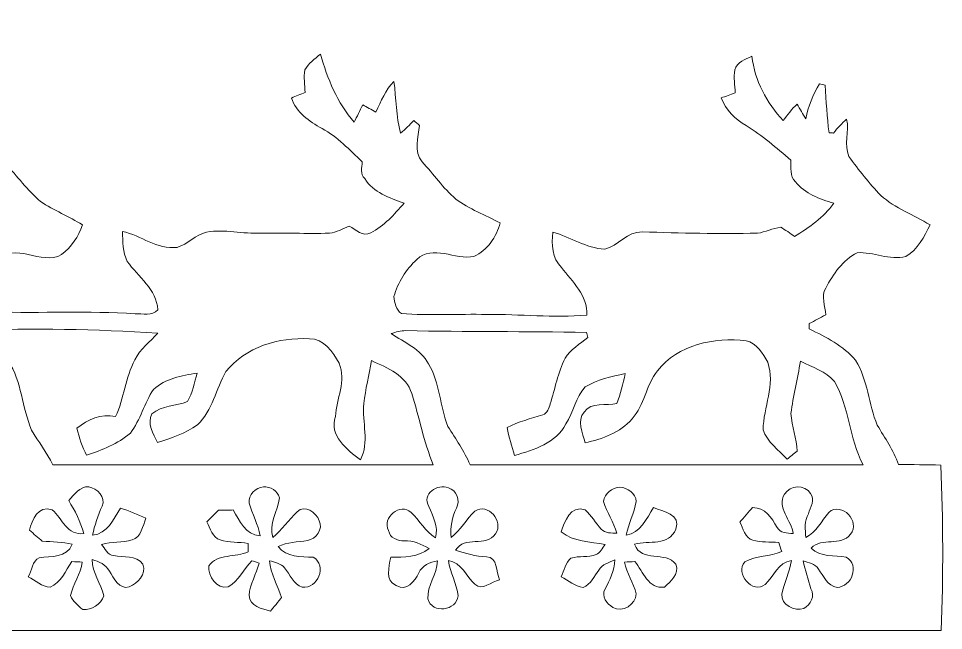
# Model space of a CAD drawing. Header units: centimetres. Extents: x -15.4 to 15.4, y -10.5 to 10.6.
# Drawn here: x 0.22 to 15.4, y 0.57 to 10.61 of the extents above; entities that cross this region are included whole.
import ezdxf

# ---------------------------------------------------------------- set-up
doc = ezdxf.new("R2010")
doc.units = ezdxf.units.CM
doc.header["$MEASUREMENT"] = 0
doc.layers.add('Layer 1', color=7, linetype='Continuous')

msp = doc.modelspace()

# ---------------------------------------------------------------- linework, layer by layer
at = {"layer": 'Layer 1', "color": 250, "lineweight": 9}
for points, knots in [([(-10.85453, 10.4719), (-10.53915, 10.61196), (-10.16837, 10.52306), (-9.90096, 10.32302), (-9.90096, 10.32302), (-9.58522, 10.07079), (-9.66813, 9.55467), (-9.30865, 9.33348), (-9.30865, 9.33348), (-9.14497, 9.2534), (-9.06029, 9.07313), (-8.88884, 9.00681), (-8.88884, 9.00681), (-8.74103, 8.93908), (-8.58933, 8.88016), (-8.438, 8.82019), (-8.438, 8.82019), (-8.01642, 8.63816), (-7.5437, 8.67167), (-7.10872, 8.54114), (-7.10872, 8.54114), (-6.95174, 8.49317), (-6.78417, 8.49281), (-6.62965, 8.43566), (-6.62965, 8.43566), (-6.26806, 8.29879), (-5.8733, 8.28326), (-5.51064, 8.14921), (-5.51064, 8.14921), (-4.85306, 7.91955), (-4.34401, 7.40696), (-3.70724, 7.13638), (-3.70724, 7.13638), (-3.04861, 7.01785), (-2.37727, 7.12086), (-1.71299, 7.08629), (-1.71299, 7.08629), (-1.53977, 7.04607), (-1.38773, 7.13356), (-1.22827, 7.17625), (-1.22827, 7.17625), (-1.10127, 7.17731), (-0.99438, 7.07888), (-0.87514, 7.04889), (-0.87514, 7.04889), (-0.67194, 7.20623), (-0.47897, 7.37627), (-0.298, 7.55901), (-0.298, 7.55901), (-0.57316, 7.68601), (-0.99579, 7.80419), (-1.02542, 8.16614), (-1.02542, 8.16614), (-1.02507, 8.34147), (-1.1997, 8.43602), (-1.30871, 8.54397), (-1.30871, 8.54397), (-1.52778, 8.74576), (-1.81141, 8.85864), (-2.03649, 9.05091), (-2.03649, 9.05091), (-2.15572, 9.14651), (-2.10104, 9.31972), (-1.99168, 9.40016), (-1.99168, 9.40016), (-1.9624, 9.54586), (-1.97475, 9.70637), (-1.89537, 9.83796), (-1.89537, 9.83796), (-1.82552, 9.89687), (-1.74827, 9.94661), (-1.66924, 9.99247), (-1.66924, 9.99247), (-1.58846, 9.60054), (-1.38526, 9.25693), (-1.18029, 8.91932), (-1.18029, 8.91932), (-1.11327, 9.00399), (-1.04694, 9.08936), (-0.97992, 9.17438), (-0.97992, 9.17438), (-0.90654, 9.14969), (-0.83316, 9.12499), (-0.75872, 9.10241), (-0.75872, 9.10241), (-0.69487, 9.24741), (-0.62714, 9.39028), (-0.55799, 9.5328), (-0.55799, 9.5328), (-0.52025, 9.52857), (-0.4825, 9.52398), (-0.4444, 9.5194), (-0.4444, 9.5194), (-0.42288, 9.25869), (-0.43876, 8.99058), (-0.36644, 8.73658), (-0.36644, 8.73658), (-0.27401, 8.80044), (-0.1837, 8.86746), (-0.08739, 8.92567), (-0.08739, 8.92567), (-0.05952, 8.69848), (-0.17841, 8.41802), (0.00081, 8.23035), (0.00081, 8.23035), (0.19483, 8.02503), (0.36311, 7.79396), (0.5783, 7.60946), (0.5783, 7.60946), (0.79879, 7.46623), (1.04185, 7.36216), (1.26728, 7.22669), (1.26728, 7.22669), (1.20131, 7.0369), (1.08454, 6.86016), (0.92332, 6.73916), (0.92332, 6.73916), (0.58818, 6.54689), (0.14933, 6.97022), (-0.13396, 6.63297), (-0.13396, 6.63297), (-0.26907, 6.4206), (-0.56822, 6.18741), (-0.45604, 5.90378), (-0.45604, 5.90378), (-0.43064, 5.78066), (-0.26025, 5.81594), (-0.1777, 5.799), (-0.1777, 5.799), (0.59136, 5.77431), (1.36182, 5.81805), (2.13053, 5.76902), (2.13053, 5.76902), (2.25012, 5.77254), (2.41169, 5.72774), (2.50447, 5.83499), (2.50447, 5.83499), (2.47942, 6.16378), (2.18309, 6.37932), (2, 6.62662), (2, 6.62662), (1.92909, 6.77867), (1.92733, 6.95329), (1.92309, 7.11874), (1.92309, 7.11874), (2.2293, 7.05066), (2.49071, 6.82135), (2.81915, 6.85592), (2.81915, 6.85592), (2.99518, 6.90743), (3.12395, 7.06265), (3.30386, 7.10781), (3.30386, 7.10781), (3.60161, 7.16178), (3.89794, 7.07359), (4.19639, 7.09052), (4.19639, 7.09052), (4.57104, 7.09969), (4.94604, 7.07712), (5.32069, 7.09052), (5.32069, 7.09052), (5.43676, 7.10146), (5.53942, 7.16214), (5.6449, 7.20694), (5.6449, 7.20694), (5.75179, 7.14979), (5.8675, 7.02561), (5.99768, 7.09511), (5.99768, 7.09511), (6.21534, 7.20764), (6.38361, 7.39779), (6.54413, 7.57982), (6.54413, 7.57982), (6.30883, 7.67225), (6.04071, 7.75868), (5.89854, 7.98481), (5.89854, 7.98481), (5.82411, 8.06419), (5.85092, 8.16614), (5.85762, 8.25963), (5.85762, 8.25963), (5.65195, 8.45824), (5.45193, 8.6685), (5.19828, 8.80679), (5.19828, 8.80679), (4.99049, 8.92461), (4.77283, 9.06996), (4.69487, 9.30773), (4.69487, 9.30773), (4.77001, 9.33842), (4.8455, 9.36841), (4.921, 9.39839), (4.921, 9.39839), (4.91641, 9.52187), (4.89383, 9.6471), (4.91853, 9.76916), (4.91853, 9.76916), (4.97568, 9.87641), (5.08045, 9.94908), (5.17112, 10.02704), (5.17112, 10.02704), (5.28683, 9.62488), (5.45016, 9.23047), (5.72604, 8.9098), (5.72604, 8.9098), (5.77296, 9.00434), (5.81846, 9.09994), (5.86538, 9.19484), (5.86538, 9.19484), (5.93841, 9.15709), (6.01038, 9.11723), (6.08269, 9.07737), (6.08269, 9.07737), (6.1656, 9.25376), (6.24074, 9.43967), (6.37938, 9.58078), (6.37938, 9.58078), (6.41431, 9.2975), (6.41148, 9.00752), (6.48874, 8.73059), (6.48874, 8.73059), (6.56424, 8.79691), (6.6355, 8.86746), (6.7057, 8.93908), (6.7057, 8.93908), (6.73604, 8.91262), (6.76673, 8.88546), (6.79742, 8.85864), (6.79742, 8.85864), (6.7759, 8.66497), (6.70217, 8.43108), (6.84117, 8.26139), (6.84117, 8.26139), (7.02673, 8.0589), (7.18654, 7.831), (7.39291, 7.64897), (7.39291, 7.64897), (7.61657, 7.48669), (7.87692, 7.38544), (8.12104, 7.2595), (8.12104, 7.2595), (8.06284, 7.02879), (7.9122, 6.80795), (7.69242, 6.70846), (7.69242, 6.70846), (7.38797, 6.64567), (7.00803, 6.91096), (6.75474, 6.65907), (6.75474, 6.65907), (6.57905, 6.49539), (6.44182, 6.28125), (6.37868, 6.04947), (6.37868, 6.04947), (6.38891, 5.94858), (6.41713, 5.8364), (6.50003, 5.76972), (6.50003, 5.76972), (6.9664, 5.73974), (7.43419, 5.76478), (7.90126, 5.75737), (7.90126, 5.75737), (8.44878, 5.7602), (8.99664, 5.69952), (9.5438, 5.74714), (9.5438, 5.74714), (9.56602, 6.06464), (9.30426, 6.29536), (9.12787, 6.52749), (9.12787, 6.52749), (8.97618, 6.67707), (8.9596, 6.90743), (8.98711, 7.10746), (8.98711, 7.10746), (9.27498, 7.02526), (9.53251, 6.84675), (9.83766, 6.82559), (9.83766, 6.82559), (10.06132, 6.88415), (10.20737, 7.11592), (10.45502, 7.11239), (10.45502, 7.11239), (11.08438, 7.09123), (11.71479, 7.07676), (12.34521, 7.09052), (12.34521, 7.09052), (12.47609, 7.10357), (12.59497, 7.17519), (12.72691, 7.18683), (12.72691, 7.18683), (12.80558, 7.14344), (12.87755, 7.08805), (12.95304, 7.03725), (12.95304, 7.03725), (13.19505, 7.18154), (13.42823, 7.35122), (13.59757, 7.57982), (13.59757, 7.57982), (13.36826, 7.65356), (13.12308, 7.73575), (12.96962, 7.93401), (12.96962, 7.93401), (12.8712, 8.02538), (12.89836, 8.16932), (12.8906, 8.28926), (12.8906, 8.28926), (12.65777, 8.49105), (12.42317, 8.69213), (12.1607, 8.85476), (12.1607, 8.85476), (11.97726, 8.95919), (11.82698, 9.11159), (11.74866, 9.30844), (11.74866, 9.30844), (11.82521, 9.33595), (11.90247, 9.36276), (11.97973, 9.39028), (11.97973, 9.39028), (11.97338, 9.51622), (11.9508, 9.64393), (11.97338, 9.76916), (11.97338, 9.76916), (12.00336, 9.89863), (12.15118, 9.94344), (12.25419, 9.99353), (12.25419, 9.99353), (12.2997, 9.59383), (12.49514, 9.22694), (12.76889, 8.93731), (12.76889, 8.93731), (12.83804, 9.03221), (12.90965, 9.12605), (12.99573, 9.20719), (12.99573, 9.20719), (13.04476, 9.12676), (13.09168, 9.04526), (13.1386, 8.96377), (13.1386, 8.96377), (13.17529, 9.16979), (13.25643, 9.36135), (13.36262, 9.54056), (13.36262, 9.54056), (13.38625, 9.53457), (13.43353, 9.52187), (13.45716, 9.51587), (13.45716, 9.51587), (13.47409, 9.25587), (13.48468, 8.99517), (13.52066, 8.73694), (13.52066, 8.73694), (13.53936, 8.73588), (13.57675, 8.73376), (13.59545, 8.7327), (13.59545, 8.7327), (13.6593, 8.81561), (13.73056, 8.89251), (13.80923, 8.96236), (13.80923, 8.96236), (13.85509, 8.75916), (13.76161, 8.54326), (13.84522, 8.34817), (13.84522, 8.34817), (14.00679, 8.12557), (14.18106, 7.91108), (14.36874, 7.71), (14.36874, 7.71), (14.60686, 7.49974), (14.90708, 7.3858), (15.17801, 7.22669), (15.17801, 7.22669), (15.08558, 7.03302), (14.97658, 6.81641), (14.78184, 6.70917), (14.78184, 6.70917), (14.51338, 6.63509), (14.2495, 6.78996), (13.97963, 6.76844), (13.97963, 6.76844), (13.73974, 6.64955), (13.59122, 6.41566), (13.46563, 6.18917), (13.46563, 6.18917), (13.38519, 6.05406), (13.45716, 5.89178), (13.46492, 5.74997), (13.46492, 5.74997), (13.37638, 5.70058), (13.28606, 5.65472), (13.19575, 5.60956), (13.19575, 5.60956), (13.19611, 5.58734), (13.19646, 5.54253), (13.19646, 5.52031), (13.19646, 5.52031), (13.4688, 5.38202), (13.75702, 5.24514), (13.95564, 5.0049), (13.95564, 5.0049), (14.15707, 4.68105), (14.16836, 4.28595), (14.31159, 3.93952), (14.31159, 3.93952), (14.43577, 3.72961), (14.58041, 3.53065), (14.65802, 3.29641), (14.65802, 3.29641), (14.88979, 3.29252), (15.12192, 3.289), (15.35475, 3.28581), (15.35475, 3.28581), (15.3925, 2.38306), (15.39885, 1.47677), (15.35828, 0.57401), (15.35828, 0.57401), (5.11996, 0.57154), (-5.118, 0.57189), (-15.35633, 0.57366), (-15.35633, 0.57366), (-15.40219, 1.47324), (-15.38349, 2.37459), (-15.37467, 3.27488), (-15.37467, 3.27488), (-15.00214, 3.28652), (-14.6296, 3.29252), (-14.25742, 3.3158), (-14.25742, 3.3158), (-14.51072, 3.5063), (-14.87761, 3.66329), (-14.92629, 4.01854), (-14.92629, 4.01854), (-14.93864, 4.2369), (-15.02472, 4.43552), (-15.13831, 4.61861), (-15.13831, 4.61861), (-15.01025, 4.61191), (-14.86914, 4.52406), (-14.74214, 4.58792), (-14.74214, 4.58792), (-14.57034, 4.65954), (-14.35726, 4.74561), (-14.18828, 4.62355), (-14.18828, 4.62355), (-13.99707, 4.54276), (-13.911, 4.30993), (-13.99284, 4.12261), (-13.99284, 4.12261), (-14.07116, 3.99208), (-14.20592, 3.84144), (-14.38054, 3.90247), (-14.38054, 3.90247), (-14.48814, 3.93457), (-14.6349, 4.05594), (-14.53682, 4.17165), (-14.53682, 4.17165), (-14.44651, 4.29934), (-14.29623, 4.15647), (-14.18934, 4.12895), (-14.18934, 4.12895), (-14.17029, 4.25137), (-14.16217, 4.42493), (-14.3114, 4.46763), (-14.3114, 4.46763), (-14.57422, 4.58475), (-14.8261, 4.28595), (-14.74285, 4.03511), (-14.74285, 4.03511), (-14.61232, 3.58744), (-14.01648, 3.49642), (-13.65629, 3.71691), (-13.65629, 3.71691), (-13.24672, 3.91587), (-12.97437, 4.30428), (-12.7934, 4.70857), (-12.7934, 4.70857), (-13.02517, 4.73856), (-13.33491, 4.64083), (-13.49683, 4.85321), (-13.49683, 4.85321), (-13.74801, 5.67377), (-13.66405, 6.56594), (-13.98014, 7.37098), (-13.98014, 7.37098), (-14.03412, 7.51844), (-14.14771, 7.68601), (-14.32128, 7.68636), (-14.32128, 7.68636), (-14.49908, 7.65602), (-14.66347, 7.5763), (-14.8381, 7.53326), (-14.8381, 7.53326), (-15.05893, 7.79855), (-14.83915, 8.1418), (-14.58163, 8.27339), (-14.58163, 8.27339), (-14.25672, 8.38381), (-13.90253, 8.31713), (-13.59173, 8.19225), (-13.59173, 8.19225), (-13.19944, 8.77927), (-12.56938, 9.14369), (-11.9245, 9.39416), (-11.9245, 9.39416), (-11.92592, 9.4185), (-11.92874, 9.46719), (-11.9298, 9.49153), (-11.9298, 9.49153), (-11.99224, 9.55362), (-12.05433, 9.61571), (-12.11606, 9.67815), (-12.11606, 9.67815), (-12.24236, 9.64252), (-12.35842, 9.57196), (-12.4886, 9.54938), (-12.4886, 9.54938), (-12.61207, 9.54656), (-12.7246, 9.64111), (-12.75777, 9.75752), (-12.75777, 9.75752), (-12.78422, 9.90251), (-12.67768, 10.00447), (-12.6036, 10.10995), (-12.6036, 10.10995), (-12.25753, 10.00976), (-11.89981, 9.96178), (-11.55127, 9.87076), (-11.55127, 9.87076), (-11.28774, 10.03198), (-11.13005, 10.32479), (-10.85453, 10.4719), (-10.85453, 10.4719), (-10.85453, 10.4719), (-10.85453, 10.4719), (-10.85453, 10.4719)], [0, 0, 0, 0, 0.00746269, 0.00746269, 0.00746269, 0.00746269, 0.01492537, 0.01492537, 0.01492537, 0.01492537, 0.02238806, 0.02238806, 0.02238806, 0.02238806, 0.02985075, 0.02985075, 0.02985075, 0.02985075, 0.03731343, 0.03731343, 0.03731343, 0.03731343, 0.04477612, 0.04477612, 0.04477612, 0.04477612, 0.05223881, 0.05223881, 0.05223881, 0.05223881, 0.05970149, 0.05970149, 0.05970149, 0.05970149, 0.06716418, 0.06716418, 0.06716418, 0.06716418, 0.07462687, 0.07462687, 0.07462687, 0.07462687, 0.08208955, 0.08208955, 0.08208955, 0.08208955, 0.08955224, 0.08955224, 0.08955224, 0.08955224, 0.09701493, 0.09701493, 0.09701493, 0.09701493, 0.10447761, 0.10447761, 0.10447761, 0.10447761, 0.1119403, 0.1119403, 0.1119403, 0.1119403, 0.11940299, 0.11940299, 0.11940299, 0.11940299, 0.12686567, 0.12686567, 0.12686567, 0.12686567, 0.13432836, 0.13432836, 0.13432836, 0.13432836, 0.14179104, 0.14179104, 0.14179104, 0.14179104, 0.14925373, 0.14925373, 0.14925373, 0.14925373, 0.15671642, 0.15671642, 0.15671642, 0.15671642, 0.1641791, 0.1641791, 0.1641791, 0.1641791, 0.17164179, 0.17164179, 0.17164179, 0.17164179, 0.17910448, 0.17910448, 0.17910448, 0.17910448, 0.18656716, 0.18656716, 0.18656716, 0.18656716, 0.19402985, 0.19402985, 0.19402985, 0.19402985, 0.20149254, 0.20149254, 0.20149254, 0.20149254, 0.20895522, 0.20895522, 0.20895522, 0.20895522, 0.21641791, 0.21641791, 0.21641791, 0.21641791, 0.2238806, 0.2238806, 0.2238806, 0.2238806, 0.23134328, 0.23134328, 0.23134328, 0.23134328, 0.23880597, 0.23880597, 0.23880597, 0.23880597, 0.24626866, 0.24626866, 0.24626866, 0.24626866, 0.25373134, 0.25373134, 0.25373134, 0.25373134, 0.26119403, 0.26119403, 0.26119403, 0.26119403, 0.26865672, 0.26865672, 0.26865672, 0.26865672, 0.2761194, 0.2761194, 0.2761194, 0.2761194, 0.28358209, 0.28358209, 0.28358209, 0.28358209, 0.29104478, 0.29104478, 0.29104478, 0.29104478, 0.29850746, 0.29850746, 0.29850746, 0.29850746, 0.30597015, 0.30597015, 0.30597015, 0.30597015, 0.31343284, 0.31343284, 0.31343284, 0.31343284, 0.32089552, 0.32089552, 0.32089552, 0.32089552, 0.32835821, 0.32835821, 0.32835821, 0.32835821, 0.3358209, 0.3358209, 0.3358209, 0.3358209, 0.34328358, 0.34328358, 0.34328358, 0.34328358, 0.35074627, 0.35074627, 0.35074627, 0.35074627, 0.35820896, 0.35820896, 0.35820896, 0.35820896, 0.36567164, 0.36567164, 0.36567164, 0.36567164, 0.37313433, 0.37313433, 0.37313433, 0.37313433, 0.38059701, 0.38059701, 0.38059701, 0.38059701, 0.3880597, 0.3880597, 0.3880597, 0.3880597, 0.39552239, 0.39552239, 0.39552239, 0.39552239, 0.40298507, 0.40298507, 0.40298507, 0.40298507, 0.41044776, 0.41044776, 0.41044776, 0.41044776, 0.41791045, 0.41791045, 0.41791045, 0.41791045, 0.42537313, 0.42537313, 0.42537313, 0.42537313, 0.43283582, 0.43283582, 0.43283582, 0.43283582, 0.44029851, 0.44029851, 0.44029851, 0.44029851, 0.44776119, 0.44776119, 0.44776119, 0.44776119, 0.45522388, 0.45522388, 0.45522388, 0.45522388, 0.46268657, 0.46268657, 0.46268657, 0.46268657, 0.47014925, 0.47014925, 0.47014925, 0.47014925, 0.47761194, 0.47761194, 0.47761194, 0.47761194, 0.48507463, 0.48507463, 0.48507463, 0.48507463, 0.49253731, 0.49253731, 0.49253731, 0.49253731, 0.5, 0.5, 0.5, 0.5, 0.50746269, 0.50746269, 0.50746269, 0.50746269, 0.51492537, 0.51492537, 0.51492537, 0.51492537, 0.52238806, 0.52238806, 0.52238806, 0.52238806, 0.52985075, 0.52985075, 0.52985075, 0.52985075, 0.53731343, 0.53731343, 0.53731343, 0.53731343, 0.54477612, 0.54477612, 0.54477612, 0.54477612, 0.55223881, 0.55223881, 0.55223881, 0.55223881, 0.55970149, 0.55970149, 0.55970149, 0.55970149, 0.56716418, 0.56716418, 0.56716418, 0.56716418, 0.57462687, 0.57462687, 0.57462687, 0.57462687, 0.58208955, 0.58208955, 0.58208955, 0.58208955, 0.58955224, 0.58955224, 0.58955224, 0.58955224, 0.59701493, 0.59701493, 0.59701493, 0.59701493, 0.60447761, 0.60447761, 0.60447761, 0.60447761, 0.6119403, 0.6119403, 0.6119403, 0.6119403, 0.61940299, 0.61940299, 0.61940299, 0.61940299, 0.62686567, 0.62686567, 0.62686567, 0.62686567, 0.63432836, 0.63432836, 0.63432836, 0.63432836, 0.64179104, 0.64179104, 0.64179104, 0.64179104, 0.64925373, 0.64925373, 0.64925373, 0.64925373, 0.65671642, 0.65671642, 0.65671642, 0.65671642, 0.6641791, 0.6641791, 0.6641791, 0.6641791, 0.67164179, 0.67164179, 0.67164179, 0.67164179, 0.67910448, 0.67910448, 0.67910448, 0.67910448, 0.68656716, 0.68656716, 0.68656716, 0.68656716, 0.69402985, 0.69402985, 0.69402985, 0.69402985, 0.70149254, 0.70149254, 0.70149254, 0.70149254, 0.70895522, 0.70895522, 0.70895522, 0.70895522, 0.71641791, 0.71641791, 0.71641791, 0.71641791, 0.7238806, 0.7238806, 0.7238806, 0.7238806, 0.73134328, 0.73134328, 0.73134328, 0.73134328, 0.73880597, 0.73880597, 0.73880597, 0.73880597, 0.74626866, 0.74626866, 0.74626866, 0.74626866, 0.75373134, 0.75373134, 0.75373134, 0.75373134, 0.76119403, 0.76119403, 0.76119403, 0.76119403, 0.76865672, 0.76865672, 0.76865672, 0.76865672, 0.7761194, 0.7761194, 0.7761194, 0.7761194, 0.78358209, 0.78358209, 0.78358209, 0.78358209, 0.79104478, 0.79104478, 0.79104478, 0.79104478, 0.79850746, 0.79850746, 0.79850746, 0.79850746, 0.80597015, 0.80597015, 0.80597015, 0.80597015, 0.81343284, 0.81343284, 0.81343284, 0.81343284, 0.82089552, 0.82089552, 0.82089552, 0.82089552, 0.82835821, 0.82835821, 0.82835821, 0.82835821, 0.8358209, 0.8358209, 0.8358209, 0.8358209, 0.84328358, 0.84328358, 0.84328358, 0.84328358, 0.85074627, 0.85074627, 0.85074627, 0.85074627, 0.85820896, 0.85820896, 0.85820896, 0.85820896, 0.86567164, 0.86567164, 0.86567164, 0.86567164, 0.87313433, 0.87313433, 0.87313433, 0.87313433, 0.88059701, 0.88059701, 0.88059701, 0.88059701, 0.8880597, 0.8880597, 0.8880597, 0.8880597, 0.89552239, 0.89552239, 0.89552239, 0.89552239, 0.90298507, 0.90298507, 0.90298507, 0.90298507, 0.91044776, 0.91044776, 0.91044776, 0.91044776, 0.91791045, 0.91791045, 0.91791045, 0.91791045, 0.92537313, 0.92537313, 0.92537313, 0.92537313, 0.93283582, 0.93283582, 0.93283582, 0.93283582, 0.94029851, 0.94029851, 0.94029851, 0.94029851, 0.94776119, 0.94776119, 0.94776119, 0.94776119, 0.95522388, 0.95522388, 0.95522388, 0.95522388, 0.96268657, 0.96268657, 0.96268657, 0.96268657, 0.97014925, 0.97014925, 0.97014925, 0.97014925, 0.97761194, 0.97761194, 0.97761194, 0.97761194, 0.98507463, 0.98507463, 0.98507463, 0.98507463, 1, 1, 1, 1]), ([(-0.56117, 5.48856), (-0.37032, 5.30829), (-0.10679, 5.21516), (0.04808, 4.99608), (0.04808, 4.99608), (0.2735, 4.65459), (0.27139, 4.22667), (0.43155, 3.85872), (0.43155, 3.85872), (0.54373, 3.66752), (0.68378, 3.49254), (0.77868, 3.29075), (0.77868, 3.29075), (2.86078, 3.28864), (4.94287, 3.28652), (7.02496, 3.29181), (7.02496, 3.29181), (6.86374, 3.66646), (6.79636, 4.07145), (6.67148, 4.4574), (6.67148, 4.4574), (6.58434, 4.75761), (6.27108, 4.88002), (6.01143, 4.99855), (6.01143, 4.99855), (5.97051, 4.76432), (5.91019, 4.53324), (5.88584, 4.29618), (5.88584, 4.29618), (5.85127, 3.98608), (5.98251, 3.66082), (5.82764, 3.36977), (5.82764, 3.36977), (5.60997, 3.54193), (5.31046, 3.76666), (5.41736, 4.08344), (5.41736, 4.08344), (5.4357, 4.37379), (5.60009, 4.67011), (5.47803, 4.95798), (5.47803, 4.95798), (5.37255, 5.13931), (5.23144, 5.36403), (4.99014, 5.35697), (4.99014, 5.35697), (4.48532, 5.38766), (3.94733, 5.22221), (3.61995, 4.81934), (3.61995, 4.81934), (3.45626, 4.53253), (3.40335, 4.18152), (3.15288, 3.94586), (3.15288, 3.94586), (2.95955, 3.80404), (2.72637, 3.72714), (2.49953, 3.65588), (2.49953, 3.65588), (2.42898, 3.79876), (2.32103, 3.96562), (2.40675, 4.12613), (2.40675, 4.12613), (2.56797, 4.26724), (2.79974, 4.24925), (2.98989, 4.32757), (2.98989, 4.32757), (3.07632, 4.46727), (3.09678, 4.63942), (3.14794, 4.79464), (3.14794, 4.79464), (2.89535, 4.75584), (2.62724, 4.70433), (2.43286, 4.52689), (2.43286, 4.52689), (2.27728, 4.30393), (2.22154, 4.02559), (2.05221, 3.81004), (2.05221, 3.81004), (1.84654, 3.63118), (1.58866, 3.53417), (1.33501, 3.44562), (1.33501, 3.44562), (1.2641, 3.58639), (1.21119, 3.73525), (1.17379, 3.88836), (1.17379, 3.88836), (1.353, 4.0397), (1.57173, 4.12932), (1.80985, 4.07992), (1.80985, 4.07992), (1.94743, 4.38013), (1.97213, 4.71986), (2.12594, 5.01231), (2.12594, 5.01231), (2.21272, 5.18976), (2.375, 5.30864), (2.50518, 5.45152), (2.50518, 5.45152), (1.48424, 5.51114), (0.46048, 5.54042), (-0.56117, 5.48856), (-0.56117, 5.48856), (-0.56117, 5.48856), (-0.56117, 5.48856), (-0.56117, 5.48856)], [0, 0, 0, 0, 0.03703704, 0.03703704, 0.03703704, 0.03703704, 0.07407407, 0.07407407, 0.07407407, 0.07407407, 0.11111111, 0.11111111, 0.11111111, 0.11111111, 0.14814815, 0.14814815, 0.14814815, 0.14814815, 0.18518519, 0.18518519, 0.18518519, 0.18518519, 0.22222222, 0.22222222, 0.22222222, 0.22222222, 0.25925926, 0.25925926, 0.25925926, 0.25925926, 0.2962963, 0.2962963, 0.2962963, 0.2962963, 0.33333333, 0.33333333, 0.33333333, 0.33333333, 0.37037037, 0.37037037, 0.37037037, 0.37037037, 0.40740741, 0.40740741, 0.40740741, 0.40740741, 0.44444444, 0.44444444, 0.44444444, 0.44444444, 0.48148148, 0.48148148, 0.48148148, 0.48148148, 0.51851852, 0.51851852, 0.51851852, 0.51851852, 0.55555556, 0.55555556, 0.55555556, 0.55555556, 0.59259259, 0.59259259, 0.59259259, 0.59259259, 0.62962963, 0.62962963, 0.62962963, 0.62962963, 0.66666667, 0.66666667, 0.66666667, 0.66666667, 0.7037037, 0.7037037, 0.7037037, 0.7037037, 0.74074074, 0.74074074, 0.74074074, 0.74074074, 0.77777778, 0.77777778, 0.77777778, 0.77777778, 0.81481481, 0.81481481, 0.81481481, 0.81481481, 0.85185185, 0.85185185, 0.85185185, 0.85185185, 0.88888889, 0.88888889, 0.88888889, 0.88888889, 0.92592593, 0.92592593, 0.92592593, 0.92592593, 1, 1, 1, 1]), ([(6.33246, 5.44305), (6.55083, 5.29771), (6.81683, 5.18834), (6.94665, 4.94669), (6.94665, 4.94669), (7.13574, 4.63237), (7.13186, 4.25207), (7.26415, 3.91764), (7.26415, 3.91764), (7.39291, 3.71338), (7.53367, 3.51582), (7.62857, 3.29146), (7.62857, 3.29146), (9.77839, 3.28722), (11.92858, 3.28722), (14.0784, 3.29146), (14.0784, 3.29146), (13.8498, 3.7222), (13.85439, 4.23514), (13.6085, 4.65741), (13.6085, 4.65741), (13.4688, 4.8271), (13.24232, 4.88884), (13.05358, 4.98903), (13.05358, 4.98903), (12.99855, 4.70327), (12.93293, 4.41894), (12.89554, 4.13036), (12.89554, 4.13036), (12.90471, 3.92152), (12.99361, 3.72396), (12.99467, 3.513), (12.99467, 3.513), (12.94034, 3.46927), (12.88637, 3.42551), (12.83239, 3.38177), (12.83239, 3.38177), (12.69763, 3.53593), (12.50396, 3.66259), (12.43834, 3.86403), (12.43834, 3.86403), (12.44046, 4.23408), (12.64224, 4.60309), (12.51419, 4.9728), (12.51419, 4.9728), (12.43093, 5.11497), (12.33356, 5.28994), (12.15964, 5.32381), (12.15964, 5.32381), (11.64, 5.38414), (11.03781, 5.26737), (10.70267, 4.83063), (10.70267, 4.83063), (10.51464, 4.59391), (10.49101, 4.2676), (10.28639, 4.04217), (10.28639, 4.04217), (10.09166, 3.8164), (9.79815, 3.71303), (9.51558, 3.65129), (9.51558, 3.65129), (9.48171, 3.8111), (9.37164, 4.0143), (9.50288, 4.15506), (9.50288, 4.15506), (9.61894, 4.33004), (9.86553, 4.25385), (10.03804, 4.29405), (10.03804, 4.29405), (10.09448, 4.45457), (10.14423, 4.61755), (10.17386, 4.78548), (10.17386, 4.78548), (9.94738, 4.74208), (9.71419, 4.68775), (9.51699, 4.5664), (9.51699, 4.5664), (9.36423, 4.39424), (9.32472, 4.1533), (9.20196, 3.96103), (9.20196, 3.96103), (9.03897, 3.64706), (8.67667, 3.53241), (8.35917, 3.44456), (8.35917, 3.44456), (8.30908, 3.59449), (8.26709, 3.74761), (8.23534, 3.90213), (8.23534, 3.90213), (8.42161, 3.99701), (8.62411, 4.04817), (8.82272, 4.11096), (8.82272, 4.11096), (8.89786, 4.13671), (8.9215, 4.22068), (8.94549, 4.28806), (8.94549, 4.28806), (9.01992, 4.53994), (9.07249, 4.80099), (9.18714, 5.03877), (9.18714, 5.03877), (9.27851, 5.18305), (9.43303, 5.27019), (9.55932, 5.3799), (9.55932, 5.3799), (9.55438, 5.40001), (9.54486, 5.43988), (9.53992, 5.45998), (9.53992, 5.45998), (8.55143, 5.48044), (7.5626, 5.47127), (6.57411, 5.49067), (6.57411, 5.49067), (6.49086, 5.49244), (6.41078, 5.46669), (6.33246, 5.44305), (6.33246, 5.44305), (6.33246, 5.44305), (6.33246, 5.44305), (6.33246, 5.44305)], [0, 0, 0, 0, 0.03225806, 0.03225806, 0.03225806, 0.03225806, 0.06451613, 0.06451613, 0.06451613, 0.06451613, 0.09677419, 0.09677419, 0.09677419, 0.09677419, 0.12903226, 0.12903226, 0.12903226, 0.12903226, 0.16129032, 0.16129032, 0.16129032, 0.16129032, 0.19354839, 0.19354839, 0.19354839, 0.19354839, 0.22580645, 0.22580645, 0.22580645, 0.22580645, 0.25806452, 0.25806452, 0.25806452, 0.25806452, 0.29032258, 0.29032258, 0.29032258, 0.29032258, 0.32258065, 0.32258065, 0.32258065, 0.32258065, 0.35483871, 0.35483871, 0.35483871, 0.35483871, 0.38709677, 0.38709677, 0.38709677, 0.38709677, 0.41935484, 0.41935484, 0.41935484, 0.41935484, 0.4516129, 0.4516129, 0.4516129, 0.4516129, 0.48387097, 0.48387097, 0.48387097, 0.48387097, 0.51612903, 0.51612903, 0.51612903, 0.51612903, 0.5483871, 0.5483871, 0.5483871, 0.5483871, 0.58064516, 0.58064516, 0.58064516, 0.58064516, 0.61290323, 0.61290323, 0.61290323, 0.61290323, 0.64516129, 0.64516129, 0.64516129, 0.64516129, 0.67741935, 0.67741935, 0.67741935, 0.67741935, 0.70967742, 0.70967742, 0.70967742, 0.70967742, 0.74193548, 0.74193548, 0.74193548, 0.74193548, 0.77419355, 0.77419355, 0.77419355, 0.77419355, 0.80645161, 0.80645161, 0.80645161, 0.80645161, 0.83870968, 0.83870968, 0.83870968, 0.83870968, 0.87096774, 0.87096774, 0.87096774, 0.87096774, 0.90322581, 0.90322581, 0.90322581, 0.90322581, 0.93548387, 0.93548387, 0.93548387, 0.93548387, 1, 1, 1, 1]), ([(1.04009, 2.70549), (1.14204, 2.53475), (1.23588, 2.35801), (1.28668, 2.16433), (1.28668, 2.16433), (1.0221, 2.12129), (0.93285, 2.41022), (0.76951, 2.54921), (0.76951, 2.54921), (0.53385, 2.63495), (0.44037, 2.38376), (0.39662, 2.2169), (0.39662, 2.2169), (0.46647, 2.15657), (0.53632, 2.09554), (0.60653, 2.03451), (0.60653, 2.03451), (0.77127, 2.03204), (0.93743, 2.02287), (1.099, 1.98618), (1.099, 1.98618), (1.01116, 1.76146), (0.74869, 1.79321), (0.55643, 1.76464), (0.55643, 1.76464), (0.43966, 1.71525), (0.43508, 1.5438), (0.37404, 1.45454), (0.37404, 1.45454), (0.49293, 1.40057), (0.59735, 1.2838), (0.73529, 1.28274), (0.73529, 1.28274), (0.91697, 1.35224), (0.98435, 1.55826), (1.09265, 1.70184), (1.09265, 1.70184), (1.14945, 1.69937), (1.20625, 1.6969), (1.26305, 1.69408), (1.26305, 1.69408), (1.23306, 1.4997), (1.11488, 1.33425), (1.07219, 1.14481), (1.07219, 1.14481), (1.10429, 1.04638), (1.19425, 0.98006), (1.27081, 0.91585), (1.27081, 0.91585), (1.41933, 0.90386), (1.57067, 0.99805), (1.61582, 1.13987), (1.61582, 1.13987), (1.57314, 1.34518), (1.42462, 1.51699), (1.42744, 1.73641), (1.42744, 1.73641), (1.53504, 1.69796), (1.65675, 1.6581), (1.70754, 1.54486), (1.70754, 1.54486), (1.78269, 1.43338), (1.867, 1.23723), (2.03422, 1.28733), (2.03422, 1.28733), (2.16898, 1.35047), (2.32208, 1.48806), (2.25647, 1.65704), (2.25647, 1.65704), (2.1457, 1.82143), (1.94144, 1.76464), (1.77528, 1.79991), (1.77528, 1.79991), (1.67791, 1.81508), (1.63487, 1.91562), (1.58125, 1.98477), (1.58125, 1.98477), (1.74459, 2.02992), (1.9178, 2.01193), (2.08078, 2.05709), (2.08078, 2.05709), (2.23283, 2.10083), (2.25788, 2.29274), (2.30621, 2.41376), (2.30621, 2.41376), (2.16898, 2.47443), (2.0314, 2.5351), (1.88781, 2.57885), (1.88781, 2.57885), (1.77986, 2.39223), (1.67509, 2.16045), (1.43132, 2.13399), (1.43132, 2.13399), (1.46483, 2.30015), (1.52093, 2.45855), (1.58831, 2.61342), (1.58831, 2.61342), (1.65639, 2.75806), (1.50329, 2.90093), (1.3717, 2.93092), (1.3717, 2.93092), (1.22459, 2.93339), (1.12723, 2.80568), (1.04009, 2.70549), (1.04009, 2.70549), (1.04009, 2.70549), (1.04009, 2.70549), (1.04009, 2.70549)], [0, 0, 0, 0, 0.03571429, 0.03571429, 0.03571429, 0.03571429, 0.07142857, 0.07142857, 0.07142857, 0.07142857, 0.10714286, 0.10714286, 0.10714286, 0.10714286, 0.14285714, 0.14285714, 0.14285714, 0.14285714, 0.17857143, 0.17857143, 0.17857143, 0.17857143, 0.21428571, 0.21428571, 0.21428571, 0.21428571, 0.25, 0.25, 0.25, 0.25, 0.28571429, 0.28571429, 0.28571429, 0.28571429, 0.32142857, 0.32142857, 0.32142857, 0.32142857, 0.35714286, 0.35714286, 0.35714286, 0.35714286, 0.39285714, 0.39285714, 0.39285714, 0.39285714, 0.42857143, 0.42857143, 0.42857143, 0.42857143, 0.46428571, 0.46428571, 0.46428571, 0.46428571, 0.5, 0.5, 0.5, 0.5, 0.53571429, 0.53571429, 0.53571429, 0.53571429, 0.57142857, 0.57142857, 0.57142857, 0.57142857, 0.60714286, 0.60714286, 0.60714286, 0.60714286, 0.64285714, 0.64285714, 0.64285714, 0.64285714, 0.67857143, 0.67857143, 0.67857143, 0.67857143, 0.71428571, 0.71428571, 0.71428571, 0.71428571, 0.75, 0.75, 0.75, 0.75, 0.78571429, 0.78571429, 0.78571429, 0.78571429, 0.82142857, 0.82142857, 0.82142857, 0.82142857, 0.85714286, 0.85714286, 0.85714286, 0.85714286, 0.89285714, 0.89285714, 0.89285714, 0.89285714, 0.92857143, 0.92857143, 0.92857143, 0.92857143, 1, 1, 1, 1]), ([(4.00272, 2.6614), (4.05281, 2.47901), (4.14983, 2.3125), (4.18299, 2.12412), (4.18299, 2.12412), (3.93393, 2.14034), (3.84855, 2.37141), (3.73884, 2.54852), (3.73884, 2.54852), (3.67887, 2.5471), (3.55892, 2.54498), (3.49895, 2.54392), (3.49895, 2.54392), (3.45097, 2.49594), (3.35466, 2.40069), (3.30633, 2.35272), (3.30633, 2.35272), (3.36348, 2.25217), (3.39735, 2.09625), (3.52647, 2.05744), (3.52647, 2.05744), (3.67534, 2.01476), (3.83268, 2.02287), (3.98543, 2.001), (3.98543, 2.001), (3.98614, 1.96607), (3.9879, 1.89693), (3.98861, 1.86236), (3.98861, 1.86236), (3.778, 1.7664), (3.4859, 1.83731), (3.33985, 1.63093), (3.33985, 1.63093), (3.32221, 1.46724), (3.47249, 1.23864), (3.65558, 1.2898), (3.65558, 1.2898), (3.83127, 1.38046), (3.9117, 1.57978), (4.04576, 1.71595), (4.04576, 1.71595), (4.07539, 1.70572), (4.13466, 1.68561), (4.16429, 1.67574), (4.16429, 1.67574), (4.12443, 1.49617), (4.01083, 1.33319), (4.00025, 1.14798), (4.00025, 1.14798), (4.00519, 0.96771), (4.21862, 0.92749), (4.35197, 0.88798), (4.35197, 0.88798), (4.39783, 0.94443), (4.48955, 1.05696), (4.53506, 1.11341), (4.53506, 1.11341), (4.46803, 1.31414), (4.35549, 1.50146), (4.33468, 1.71631), (4.33468, 1.71631), (4.42111, 1.68879), (4.52306, 1.67432), (4.58374, 1.59883), (4.58374, 1.59883), (4.67652, 1.49159), (4.72873, 1.33389), (4.87196, 1.28098), (4.87196, 1.28098), (5.12667, 1.25417), (5.29212, 1.6327), (5.05399, 1.77451), (5.05399, 1.77451), (4.85009, 1.78228), (4.61867, 1.77028), (4.47791, 1.94808), (4.47791, 1.94808), (4.62854, 2.02463), (4.79788, 2.01899), (4.96016, 2.04686), (4.96016, 2.04686), (5.09915, 2.06908), (5.22403, 2.24053), (5.1503, 2.37282), (5.1503, 2.37282), (5.1055, 2.50723), (4.91429, 2.64659), (4.79047, 2.52065), (4.79047, 2.52065), (4.65006, 2.38623), (4.54106, 2.22113), (4.39148, 2.09519), (4.39148, 2.09519), (4.31881, 2.32061), (4.46979, 2.53122), (4.50154, 2.74853), (4.50154, 2.74853), (4.47191, 2.8646), (4.34985, 2.93446), (4.23555, 2.92916), (4.23555, 2.92916), (4.10926, 2.91187), (3.98473, 2.79581), (4.00272, 2.6614), (4.00272, 2.6614), (4.00272, 2.6614), (4.00272, 2.6614), (4.00272, 2.6614)], [0, 0, 0, 0, 0.03571429, 0.03571429, 0.03571429, 0.03571429, 0.07142857, 0.07142857, 0.07142857, 0.07142857, 0.10714286, 0.10714286, 0.10714286, 0.10714286, 0.14285714, 0.14285714, 0.14285714, 0.14285714, 0.17857143, 0.17857143, 0.17857143, 0.17857143, 0.21428571, 0.21428571, 0.21428571, 0.21428571, 0.25, 0.25, 0.25, 0.25, 0.28571429, 0.28571429, 0.28571429, 0.28571429, 0.32142857, 0.32142857, 0.32142857, 0.32142857, 0.35714286, 0.35714286, 0.35714286, 0.35714286, 0.39285714, 0.39285714, 0.39285714, 0.39285714, 0.42857143, 0.42857143, 0.42857143, 0.42857143, 0.46428571, 0.46428571, 0.46428571, 0.46428571, 0.5, 0.5, 0.5, 0.5, 0.53571429, 0.53571429, 0.53571429, 0.53571429, 0.57142857, 0.57142857, 0.57142857, 0.57142857, 0.60714286, 0.60714286, 0.60714286, 0.60714286, 0.64285714, 0.64285714, 0.64285714, 0.64285714, 0.67857143, 0.67857143, 0.67857143, 0.67857143, 0.71428571, 0.71428571, 0.71428571, 0.71428571, 0.75, 0.75, 0.75, 0.75, 0.78571429, 0.78571429, 0.78571429, 0.78571429, 0.82142857, 0.82142857, 0.82142857, 0.82142857, 0.85714286, 0.85714286, 0.85714286, 0.85714286, 0.89285714, 0.89285714, 0.89285714, 0.89285714, 0.92857143, 0.92857143, 0.92857143, 0.92857143, 1, 1, 1, 1]), ([(6.95018, 2.60566), (7.01897, 2.44126), (7.11386, 2.27616), (7.05848, 2.0899), (7.05848, 2.0899), (6.89796, 2.20173), (6.79707, 2.37318), (6.65913, 2.50759), (6.65913, 2.50759), (6.48804, 2.67516), (6.17512, 2.42786), (6.29083, 2.20949), (6.29083, 2.20949), (6.31094, 2.08743), (6.43829, 2.0391), (6.54836, 2.04404), (6.54836, 2.04404), (6.69547, 2.04756), (6.83129, 1.98759), (6.95723, 1.91668), (6.95723, 1.91668), (6.77837, 1.77028), (6.54307, 1.77522), (6.32505, 1.7731), (6.32505, 1.7731), (6.29965, 1.61294), (6.22522, 1.38928), (6.41783, 1.31061), (6.41783, 1.31061), (6.58152, 1.20407), (6.72404, 1.38046), (6.78754, 1.51522), (6.78754, 1.51522), (6.84117, 1.64046), (6.96958, 1.69232), (7.09481, 1.71595), (7.09481, 1.71595), (7.08423, 1.49547), (6.92231, 1.3092), (6.93606, 1.08977), (6.93606, 1.08977), (7.00133, 0.83859), (7.40984, 0.89327), (7.43278, 1.13987), (7.43278, 1.13987), (7.4102, 1.33883), (7.30154, 1.51875), (7.27156, 1.71736), (7.27156, 1.71736), (7.49239, 1.68879), (7.56295, 1.46266), (7.70547, 1.32896), (7.70547, 1.32896), (7.82859, 1.21077), (7.98099, 1.37976), (8.1087, 1.40269), (8.1087, 1.40269), (8.05754, 1.53074), (8.0833, 1.77628), (7.89597, 1.77945), (7.89597, 1.77945), (7.72276, 1.78898), (7.55484, 1.83519), (7.39044, 1.8867), (7.39044, 1.8867), (7.53367, 2.13964), (7.89139, 1.92903), (8.0459, 2.15798), (8.0459, 2.15798), (8.18878, 2.3633), (7.92173, 2.67163), (7.70865, 2.52911), (7.70865, 2.52911), (7.56718, 2.39612), (7.47158, 2.21937), (7.31918, 2.09554), (7.31918, 2.09554), (7.29943, 2.26311), (7.32906, 2.42856), (7.40561, 2.57921), (7.40561, 2.57921), (7.46699, 2.70091), (7.41055, 2.87483), (7.27226, 2.91116), (7.27226, 2.91116), (7.09693, 2.99054), (6.83164, 2.80781), (6.95018, 2.60566), (6.95018, 2.60566), (6.95018, 2.60566), (6.95018, 2.60566), (6.95018, 2.60566)], [0, 0, 0, 0, 0.04166667, 0.04166667, 0.04166667, 0.04166667, 0.08333333, 0.08333333, 0.08333333, 0.08333333, 0.125, 0.125, 0.125, 0.125, 0.16666667, 0.16666667, 0.16666667, 0.16666667, 0.20833333, 0.20833333, 0.20833333, 0.20833333, 0.25, 0.25, 0.25, 0.25, 0.29166667, 0.29166667, 0.29166667, 0.29166667, 0.33333333, 0.33333333, 0.33333333, 0.33333333, 0.375, 0.375, 0.375, 0.375, 0.41666667, 0.41666667, 0.41666667, 0.41666667, 0.45833333, 0.45833333, 0.45833333, 0.45833333, 0.5, 0.5, 0.5, 0.5, 0.54166667, 0.54166667, 0.54166667, 0.54166667, 0.58333333, 0.58333333, 0.58333333, 0.58333333, 0.625, 0.625, 0.625, 0.625, 0.66666667, 0.66666667, 0.66666667, 0.66666667, 0.70833333, 0.70833333, 0.70833333, 0.70833333, 0.75, 0.75, 0.75, 0.75, 0.79166667, 0.79166667, 0.79166667, 0.79166667, 0.83333333, 0.83333333, 0.83333333, 0.83333333, 0.875, 0.875, 0.875, 0.875, 0.91666667, 0.91666667, 0.91666667, 0.91666667, 1, 1, 1, 1]), ([(9.81755, 2.68891), (9.87541, 2.50935), (9.9823, 2.34848), (10.03769, 2.16645), (10.03769, 2.16645), (9.95055, 2.17668), (9.8426, 2.15939), (9.77945, 2.23348), (9.77945, 2.23348), (9.6902, 2.33684), (9.61894, 2.45609), (9.51946, 2.55027), (9.51946, 2.55027), (9.26863, 2.636), (9.18326, 2.35695), (9.12223, 2.18973), (9.12223, 2.18973), (9.33319, 2.02499), (9.59707, 2.02781), (9.84613, 1.98089), (9.84613, 1.98089), (9.79991, 1.92409), (9.76499, 1.85071), (9.69761, 1.81579), (9.69761, 1.81579), (9.56496, 1.76993), (9.41715, 1.79886), (9.28415, 1.75899), (9.28415, 1.75899), (9.19314, 1.6835), (9.17409, 1.55262), (9.12293, 1.45454), (9.12293, 1.45454), (9.24147, 1.39739), (9.34695, 1.28803), (9.48488, 1.27957), (9.48488, 1.27957), (9.61153, 1.3279), (9.66798, 1.45984), (9.73994, 1.56391), (9.73994, 1.56391), (9.79603, 1.65845), (9.90892, 1.68808), (10.00311, 1.72971), (10.00311, 1.72971), (10.001, 1.55473), (9.91704, 1.39951), (9.8426, 1.24605), (9.8426, 1.24605), (9.7791, 1.13316), (9.87541, 1.00616), (9.97242, 0.95007), (9.97242, 0.95007), (10.13188, 0.85694), (10.34707, 0.99911), (10.35554, 1.17232), (10.35554, 1.17232), (10.30933, 1.35259), (10.19749, 1.50993), (10.16151, 1.69443), (10.16151, 1.69443), (10.21901, 1.6969), (10.27687, 1.69902), (10.33508, 1.70078), (10.33508, 1.70078), (10.46561, 1.54309), (10.55451, 1.23935), (10.81768, 1.28486), (10.81768, 1.28486), (10.9221, 1.37905), (11.06991, 1.49123), (11.00536, 1.65739), (11.00536, 1.65739), (10.83743, 1.88423), (10.44056, 1.67644), (10.32943, 1.98547), (10.32943, 1.98547), (10.56509, 2.05497), (10.88788, 1.94596), (11.00677, 2.23489), (11.00677, 2.23489), (11.10202, 2.4776), (10.78769, 2.52381), (10.64058, 2.58837), (10.64058, 2.58837), (10.52523, 2.4074), (10.42821, 2.17033), (10.18797, 2.13329), (10.18797, 2.13329), (10.2303, 2.32202), (10.31991, 2.49806), (10.35519, 2.68821), (10.35519, 2.68821), (10.34601, 2.81909), (10.21408, 2.91857), (10.08849, 2.92493), (10.08849, 2.92493), (9.96078, 2.91822), (9.83484, 2.81875), (9.81755, 2.68891), (9.81755, 2.68891), (9.81755, 2.68891), (9.81755, 2.68891), (9.81755, 2.68891)], [0, 0, 0, 0, 0.03703704, 0.03703704, 0.03703704, 0.03703704, 0.07407407, 0.07407407, 0.07407407, 0.07407407, 0.11111111, 0.11111111, 0.11111111, 0.11111111, 0.14814815, 0.14814815, 0.14814815, 0.14814815, 0.18518519, 0.18518519, 0.18518519, 0.18518519, 0.22222222, 0.22222222, 0.22222222, 0.22222222, 0.25925926, 0.25925926, 0.25925926, 0.25925926, 0.2962963, 0.2962963, 0.2962963, 0.2962963, 0.33333333, 0.33333333, 0.33333333, 0.33333333, 0.37037037, 0.37037037, 0.37037037, 0.37037037, 0.40740741, 0.40740741, 0.40740741, 0.40740741, 0.44444444, 0.44444444, 0.44444444, 0.44444444, 0.48148148, 0.48148148, 0.48148148, 0.48148148, 0.51851852, 0.51851852, 0.51851852, 0.51851852, 0.55555556, 0.55555556, 0.55555556, 0.55555556, 0.59259259, 0.59259259, 0.59259259, 0.59259259, 0.62962963, 0.62962963, 0.62962963, 0.62962963, 0.66666667, 0.66666667, 0.66666667, 0.66666667, 0.7037037, 0.7037037, 0.7037037, 0.7037037, 0.74074074, 0.74074074, 0.74074074, 0.74074074, 0.77777778, 0.77777778, 0.77777778, 0.77777778, 0.81481481, 0.81481481, 0.81481481, 0.81481481, 0.85185185, 0.85185185, 0.85185185, 0.85185185, 0.88888889, 0.88888889, 0.88888889, 0.88888889, 0.92592593, 0.92592593, 0.92592593, 0.92592593, 1, 1, 1, 1]), ([(12.79006, 2.80815), (12.65071, 2.59507), (12.91071, 2.37177), (12.92941, 2.16116), (12.92941, 2.16116), (12.83557, 2.17139), (12.71774, 2.16504), (12.66764, 2.26346), (12.66764, 2.26346), (12.57557, 2.41799), (12.47609, 2.5919), (12.26336, 2.58696), (12.26336, 2.58696), (12.21221, 2.52769), (12.10955, 2.40881), (12.0584, 2.34954), (12.0584, 2.34954), (12.10779, 2.24547), (12.14024, 2.09272), (12.2683, 2.0525), (12.2683, 2.0525), (12.40588, 2.01476), (12.55158, 2.02816), (12.6934, 2.01652), (12.6934, 2.01652), (12.70963, 1.96642), (12.72585, 1.91668), (12.74279, 1.86624), (12.74279, 1.86624), (12.54841, 1.78298), (12.32263, 1.80132), (12.13848, 1.69796), (12.13848, 1.69796), (11.96279, 1.51346), (12.27218, 1.15327), (12.47185, 1.3286), (12.47185, 1.3286), (12.61367, 1.46301), (12.68458, 1.68844), (12.90542, 1.71736), (12.90542, 1.71736), (12.87084, 1.52933), (12.78336, 1.35612), (12.74596, 1.16915), (12.74596, 1.16915), (12.7315, 0.99099), (12.95234, 0.8774), (13.10862, 0.93349), (13.10862, 0.93349), (13.21128, 0.99946), (13.29806, 1.13105), (13.22256, 1.25628), (13.22256, 1.25628), (13.1827, 1.41009), (13.12837, 1.56108), (13.09415, 1.71595), (13.09415, 1.71595), (13.18376, 1.68632), (13.2903, 1.66551), (13.34568, 1.57978), (13.34568, 1.57978), (13.43, 1.4676), (13.49314, 1.29791), (13.65154, 1.27851), (13.65154, 1.27851), (13.8939, 1.28909), (14.02725, 1.63658), (13.80288, 1.77592), (13.80288, 1.77592), (13.60356, 1.80097), (13.38555, 1.77346), (13.22539, 1.92197), (13.22539, 1.92197), (13.40107, 2.11106), (13.71575, 1.94103), (13.87168, 2.15128), (13.87168, 2.15128), (14.04101, 2.35519), (13.73374, 2.69103), (13.51466, 2.50935), (13.51466, 2.50935), (13.39507, 2.36612), (13.31323, 2.18621), (13.1379, 2.0966), (13.1379, 2.0966), (13.12873, 2.22854), (13.11356, 2.36824), (13.18058, 2.48818), (13.18058, 2.48818), (13.21445, 2.59155), (13.297, 2.72066), (13.21763, 2.81945), (13.21763, 2.81945), (13.11991, 2.96726), (12.88037, 2.95985), (12.79006, 2.80815)], [0, 0, 0, 0, 0.04, 0.04, 0.04, 0.04, 0.08, 0.08, 0.08, 0.08, 0.12, 0.12, 0.12, 0.12, 0.16, 0.16, 0.16, 0.16, 0.2, 0.2, 0.2, 0.2, 0.24, 0.24, 0.24, 0.24, 0.28, 0.28, 0.28, 0.28, 0.32, 0.32, 0.32, 0.32, 0.36, 0.36, 0.36, 0.36, 0.4, 0.4, 0.4, 0.4, 0.44, 0.44, 0.44, 0.44, 0.48, 0.48, 0.48, 0.48, 0.52, 0.52, 0.52, 0.52, 0.56, 0.56, 0.56, 0.56, 0.6, 0.6, 0.6, 0.6, 0.64, 0.64, 0.64, 0.64, 0.68, 0.68, 0.68, 0.68, 0.72, 0.72, 0.72, 0.72, 0.76, 0.76, 0.76, 0.76, 0.8, 0.8, 0.8, 0.8, 0.84, 0.84, 0.84, 0.84, 0.88, 0.88, 0.88, 0.88, 0.92, 0.92, 0.92, 0.92, 1, 1, 1, 1])]:
    msp.add_open_spline(points, degree=3, knots=knots, dxfattribs=at)

doc.saveas('drawing.dxf')
